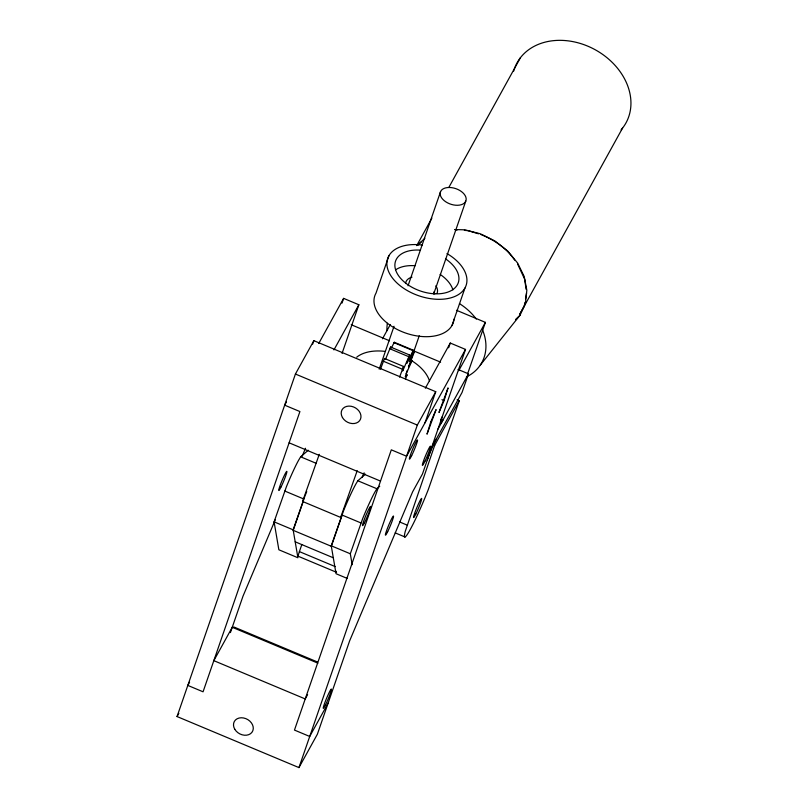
<?xml version="1.0" encoding="UTF-8"?>
<svg xmlns="http://www.w3.org/2000/svg" width="808" height="808" viewBox="0 0 808 808"><rect width="100%" height="100%" fill="white"/><g stroke="black" fill="none" stroke-linecap="round" stroke-linejoin="round"><path stroke-width="1.21" d="M524.927 302.364L524.311 305.879L519.857 314.08M525.533 298.839L526.543 292.981M380.517 369.175L384.477 358.459L403.535 366.438L402.677 370.973L409.646 355.005L390.587 347.026L385.547 359.247M399.576 377.154L403.535 366.438M390.405 347.763L390.587 347.026M409.646 355.005L406.909 363.418L413.322 350.238L394.274 342.259L391.375 348.026M459.287 400.718L434.724 445.218L405.262 531.331A42.157 3.505 -67.3 0 0 410.1 529.765A42.157 3.505 -67.3 0 0 428.24 489.709L459.287 400.718L457.116 399.809M425.351 388.183L450.268 343.036L465.519 349.42L422.473 473.973L412.646 491.779L349.652 640.815L317.372 734.23L298.95 767.6L177.053 716.555L295.425 374.033L313.847 340.663L435.744 391.708L424.988 422.847M312.656 344.117L313.847 340.663M341.986 303.121L343.622 298.374L358.863 304.757L342.057 353.399M230.421 632.573L243.006 596.153L275.235 519.898M304.99 495.94L293.142 529.826L297.92 557.762L278.861 549.783L274.084 521.847L286.335 486.941A31.855 2.646 -67.3 0 1 298.637 460.176L300.657 456.813L308.262 450.228M303.081 501.808L293.223 530.341L331.341 546.299L342.016 515.393M388.921 255.772L376.003 293.142A41.46 25.179 19.1 0 0 406.444 333.33A41.46 25.179 19.1 0 0 453.975 319.19M298.435 556.359A12.443 1.03 -67.3 0 1 299.394 551.611L301.839 544.541M379.204 369.185L394.031 326.291M408.03 285.779L440.562 191.648M393.86 343.451L394.274 342.259M319.281 454.308L302.546 501.455L340.653 517.423L357.217 470.66M347.248 578.427L336.037 573.731L331.25 545.794L343.511 510.878A31.855 2.646 -67.3 0 1 355.813 484.123L357.823 480.76L365.428 474.165M413.322 350.238L409.383 361.671L414.07 351.894L413.938 352.955L408.464 366.893L412.08 360.429L406.545 373.044L405.273 376.861L407.232 374.69L405.515 378.932M406.071 373.882L407.313 370.306M411.019 359.58L412.252 356.005M413.484 352.429L419.251 335.754M433.664 294.051L465.782 201.111A13.473 8.181 19.1 0 0 449.652 187.486A13.473 8.181 19.1 0 0 444.077 200.546A13.473 8.181 19.1 0 0 465.782 201.111M352.177 564.701L350.308 553.773L362.57 518.867A31.855 2.646 -67.3 0 1 374.872 492.102L376.881 488.739L379.74 486.264M298.95 767.6L417.322 425.079L435.744 391.708M452.005 325.462L464.923 288.103M448.632 347.783L450.268 343.036M444.107 400.576L448.056 387.901L438.986 412.484L444.107 400.576L441.936 399.667M467.529 374.074L485.396 322.372L456.52 310.282M458.025 369.458L468.478 373.831L462.024 392.516L431.522 447.753M302.091 456.358L305.505 448.268M362.085 477.366L364.135 472.842M480.275 365.125L520.039 315.201L525.422 303.465L526.836 290.254L524.18 276.477L517.635 263.075L507.646 250.965L494.9 240.956L480.265 233.744L464.731 229.815L454.975 229.583M286.486 401.869L284.669 405.172L299.909 411.555L203.061 691.8L187.82 685.416L189.597 682.184M318.706 343.521L343.622 298.374M333.946 349.904L358.863 304.757M416.706 245.622L431.876 218.14M448.874 187.355L520.493 57.61M382.477 338.794L390.365 324.503M177.053 716.555L178.841 713.323M317.494 661.994L234.189 627.109L232.249 627.291L213.827 660.661L305.222 698.94L307.606 694.638M340.653 517.423L341.834 515.272M465.519 349.42L406.555 456.217L391.314 449.834L294.466 730.079L309.706 736.462L328.129 703.091M458.712 370.71L485.396 322.372M437.986 429.068L468.478 373.831M520.009 313.858L622.584 128.038M417.685 245.056L424.877 238.299M515.807 319.665L520.039 315.201M417.847 245.117L421.332 241.885M515.575 319.574L518.191 317.15M454.904 229.694L457.278 229.866M464.388 230.371L467.933 230.623L478.558 233.815M480.922 234.522C494.142 239.724 506.626 248.258 514.706 260.125M351.228 324.735L389.537 340.774M393.809 342.582L440.613 362.166M389.618 348.672L408.676 356.661M383.164 361.146L402.222 369.135M440.572 419.201L442.895 420.17A16.584 1.384 -67.3 0 1 442.289 416.615M295.425 374.033L417.322 425.079M432.553 444.309L434.724 445.218M289.113 442.814L380.517 481.093M300.657 456.813L316.352 463.388M357.823 480.76L376.881 488.739M399.495 521.907L407.121 525.099M395.223 532.886L405.03 536.997M284.739 491.022L303.788 499.001M341.905 514.969L360.964 522.948M274.084 521.847L293.142 529.826M331.25 545.794L350.308 553.773M295.193 541.815L333.3 557.783M299.394 551.611L335.199 566.6M298.192 556.258L336.552 572.317A12.443 1.03 -67.3 0 1 336.381 571.347M232.249 627.291L317.867 663.146M517.554 263.933L524.725 279.326L526.048 289.254M384.477 358.459L384.578 359.106M395.738 269.751A33.168 20.139 19.1 0 1 415.09 265.731M440.148 274.417A33.168 20.139 19.1 0 1 452.914 289.86M433.704 292.052A16.584 10.07 19.1 0 1 434.734 293.961M405.545 283.547A16.584 10.07 19.1 0 1 411.989 277.134M435.855 285.83A16.584 10.07 19.1 0 1 437.118 293.183M446.976 253.571A41.46 25.179 19.1 0 1 453.803 296.879A41.46 25.179 19.1 0 1 390.446 275.084A41.46 25.179 19.1 0 1 422.291 245.077M445.521 258.853A33.168 20.139 19.1 0 1 447.592 292.193A33.168 20.139 19.1 0 1 398.102 275.033A33.168 20.139 19.1 0 1 420.463 250.157M427.22 460.207A16.584 1.384 -67.3 0 1 436.441 438.855M356.732 357.166A41.46 25.179 19.1 0 1 385.386 351.43M412.1 360.984A41.46 25.179 19.1 0 1 429.523 381.043M305.394 494.92A31.855 2.646 -67.3 0 1 306.747 491.628M513.676 71.114A62.196 49.147 28.9 0 1 595.011 49.642A62.196 49.147 28.9 0 1 621.1 129.836M482.406 329.654A51.833 40.956 28.9 0 1 466.438 376.902M386.971 330.674A51.833 40.956 28.9 0 1 387.375 323.271M459.439 303.606A51.833 40.956 28.9 0 1 476.296 319.069M430.896 421.604L427.008 434.169L436.078 409.595L430.896 421.604M387.668 531.674A10.363 0.858 -67.3 0 0 393.546 516.161A10.363 0.858 -67.3 0 0 387.204 528.957A10.363 0.858 -67.3 0 0 387.668 531.674M424.957 461.237A10.363 0.858 -67.3 0 0 430.512 446.218A10.363 0.858 -67.3 0 0 423.947 459.782A10.363 0.858 -67.3 0 0 424.957 461.237M325.574 704.727A10.363 0.858 -67.3 0 0 331.442 689.204A10.363 0.858 -67.3 0 0 325.099 702A10.363 0.858 -67.3 0 0 325.574 704.727M411.656 455.621A10.363 0.858 -67.3 0 0 417.534 440.097A10.363 0.858 -67.3 0 0 411.191 452.894A10.363 0.858 -67.3 0 0 411.656 455.621M234.744 729.19A10.363 8.191 28.9 0 0 251.894 732.381A10.363 8.191 28.9 0 0 243.511 717.959A10.363 8.191 28.9 0 0 234.744 729.19M415.827 514.05A10.363 0.858 -67.3 0 0 421.705 498.536A10.363 0.858 -67.3 0 0 415.363 511.333A10.363 0.858 -67.3 0 0 415.827 514.05M342.451 417.524A10.363 8.191 28.9 0 0 359.6 420.705A10.363 8.191 28.9 0 0 351.228 406.283A10.363 8.191 28.9 0 0 342.451 417.524M281.103 486.84A10.363 0.858 -67.3 0 0 286.891 471.468A10.363 0.858 -67.3 0 0 280.477 484.507A10.363 0.858 -67.3 0 0 281.103 486.84M364.337 523.008A10.363 0.858 -67.3 0 0 370.68 506.869A10.363 0.858 -67.3 0 0 364.792 518.18A10.363 0.858 -67.3 0 0 364.337 523.008"/></g></svg>
